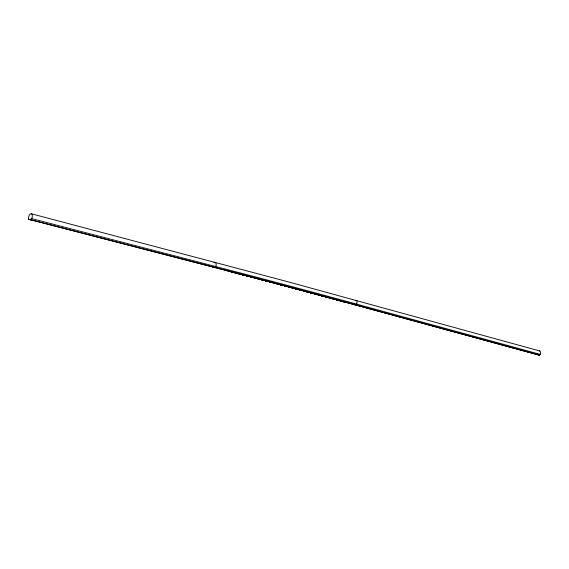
<?xml version="1.0" encoding="UTF-8"?>
<svg xmlns="http://www.w3.org/2000/svg" width="569" height="569" viewBox="0 0 569 569"><rect width="100%" height="100%" fill="white"/><g stroke="black" fill="none" stroke-linecap="round" stroke-linejoin="round"><path stroke-width="0.85" d="M30.797 219.918L31.188 218.496L242.366 273.49A602.941 20.399 16.3 0 1 347.709 301.684L540.166 354.38A2.489 1.479 -74.7 0 0 540.472 351.948A2.489 1.479 -74.7 0 0 539.284 350.902M354.473 304.102L354.48 304.579L356.016 305.098L356.784 303.441A2.724 1.074 -74.7 0 0 356.919 301.001A2.724 1.074 -74.7 0 0 355.895 300.667M356.557 304.109L356.016 305.098L354.523 304.593L354.515 304.109M241.434 274.471A605.295 21.693 16.4 0 1 347.047 302.637L539.561 355.255L540.166 354.38L539.697 354.231M28.507 219.172L30.975 219.983L31.75 218.681A3.613 1.757 -75.4 0 0 31.117 213.724A3.613 1.757 -75.4 0 0 28.45 218.517L28.507 219.172L229.279 271.178A608.915 21.757 16.4 0 1 263.568 280.119M29.19 219.392L241.626 274.528A604.541 21.658 16.4 0 1 347.161 302.68M31.338 213.766L287.772 281.719L539.668 350.938M346.855 302.431L538.132 354.715M538.85 354.942L345.582 302.146A615.715 22.155 16.4 0 0 334.188 299.045M212.251 266.776L214.954 267.622L215.708 266.555A3.037 1.913 -75.4 0 0 215.914 263.269A3.037 1.913 -75.4 0 0 213.944 262.43M539.561 355.255L537.485 354.594L537.421 354.138M229.193 271.257A609.15 21.864 16.4 0 1 346.564 302.48A608.908 21.857 16.4 0 0 229.25 271.278M228.311 270.979A612.536 22.013 16.4 0 1 346.052 302.303A612.77 22.027 16.4 0 0 321.755 295.709M227.5 270.73A615.715 22.155 16.4 0 1 250.431 276.69M251.249 276.904A615.715 22.155 16.4 0 1 261.164 279.507M261.989 279.72A615.715 22.155 16.4 0 1 333.377 298.825M228.254 270.965A612.77 22.027 16.4 0 1 250.31 276.698M251.135 276.911A612.77 22.027 16.4 0 1 320.902 295.475M240.616 274.066A612.543 21.914 16.4 0 1 250.396 276.619A612.777 21.928 16.4 0 0 240.559 274.052M251.214 276.833A612.543 21.914 16.4 0 1 274.365 282.928M275.097 283.163A609.15 21.764 16.4 0 1 297.722 289.187A608.915 21.757 16.4 0 0 275.147 283.177A612.543 21.914 16.4 0 1 297.914 289.201M320.966 295.403A612.543 21.914 16.4 0 0 298.761 289.429A612.777 21.928 16.4 0 1 320.923 295.389M321.826 295.631A612.543 21.914 16.4 0 1 346.08 302.217M251.157 276.819A612.777 21.928 16.4 0 1 274.315 282.914A609.15 21.764 16.4 0 0 264.336 280.318M275.147 283.134A612.777 21.928 16.4 0 1 285.197 285.802M286.043 286.029A612.777 21.928 16.4 0 1 297.864 289.187M321.784 295.617A612.777 21.928 16.4 0 1 333.875 298.896M334.679 299.116A612.777 21.928 16.4 0 1 346.044 302.203M264.386 280.339A608.915 21.757 16.4 0 1 274.315 282.957M298.611 289.429A608.915 21.757 16.4 0 1 333.69 298.881A609.15 21.764 16.4 0 0 298.569 289.415M346.628 302.402A608.915 21.757 16.4 0 0 334.494 299.102A609.15 21.764 16.4 0 1 346.592 302.388M229.222 271.157A609.15 21.764 16.4 0 1 263.511 280.104M239.805 273.86A612.543 21.914 16.4 0 0 228.34 270.887A612.777 21.928 16.4 0 1 239.748 273.838"/></g></svg>
